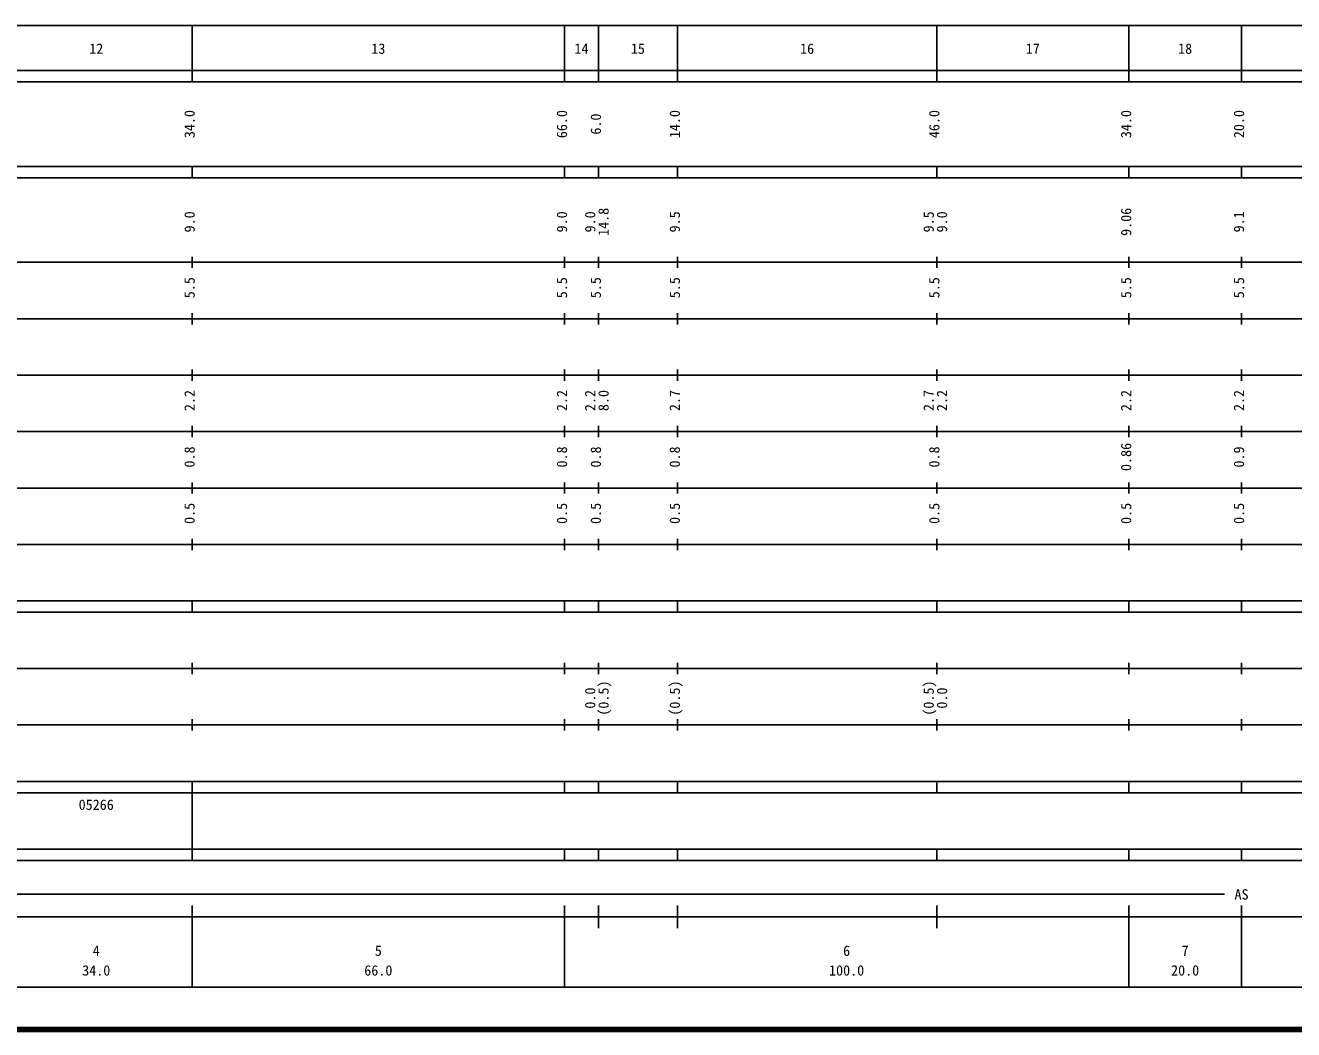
# Model space of a CAD drawing. Units: millimetres on the paper, enlarged 1000 times. Extents: x 40000 to 680000, y 20000 to 380000.
# Drawn here: x 272435 to 497232, y 20000 to 198000 of the extents above; entities that cross this region are included whole.
import ezdxf
from ezdxf.enums import TextEntityAlignment as Align

# ---------------------------------------------------------------- set-up
doc = ezdxf.new("R2010")
doc.units = ezdxf.units.MM
doc.header["$LTSCALE"] = 1000
doc.layers.add('M-TTL', color=2, linetype='Continuous', lineweight=140)
doc.layers.add('M-TTL-BAND', color=7, linetype='Continuous', lineweight=25)
doc.styles.add('ＭＳ ゴシック', font='')
doc.styles.get('ＭＳ ゴシック').set_extended_font_data('MS Gothic')

msp = doc.modelspace()

# ---------------------------------------------------------------- linework, layer by layer
at = {"layer": 'M-TTL'}
msp.add_line((40000, 20000), (680000, 20000), dxfattribs=at)
at = {"layer": 'M-TTL-BAND'}
for p, q in [((68000, 198000), (579000, 198000)), ((302000, 188000), (302000, 198000)), ((368000, 188000), (368000, 198000)), ((374000, 188000), (374000, 198000)), ((388000, 188000), (388000, 198000)), ((434000, 188000), (434000, 198000)), ((468000, 188000), (468000, 198000)), ((488000, 188000), (488000, 198000)), ((40000, 190000), (579000, 190000)), ((40000, 188000), (579000, 188000)), ((40000, 173000), (579000, 173000)), ((40000, 171000), (579000, 171000)), ((302000, 171000), (302000, 173000)), ((368000, 171000), (368000, 173000)), ((374000, 171000), (374000, 173000)), ((388000, 171000), (388000, 173000)), ((434000, 171000), (434000, 173000)), ((468000, 171000), (468000, 173000)), ((488000, 171000), (488000, 173000)), ((40000, 156000), (579000, 156000)), ((302000, 155000), (302000, 157000)), ((368000, 155000), (368000, 157000)), ((374000, 155000), (374000, 157000)), ((388000, 155000), (388000, 157000)), ((434000, 155000), (434000, 157000)), ((468000, 155000), (468000, 157000)), ((488000, 155000), (488000, 157000)), ((302000, 145000), (302000, 147000)), ((368000, 145000), (368000, 147000)), ((374000, 145000), (374000, 147000)), ((388000, 145000), (388000, 147000)), ((434000, 145000), (434000, 147000)), ((468000, 145000), (468000, 147000)), ((488000, 145000), (488000, 147000)), ((46000, 146000), (579000, 146000)), ((52000, 136000), (579000, 136000)), ((302000, 135000), (302000, 137000)), ((368000, 135000), (368000, 137000)), ((374000, 135000), (374000, 137000)), ((388000, 135000), (388000, 137000)), ((434000, 135000), (434000, 137000)), ((468000, 135000), (468000, 137000)), ((488000, 135000), (488000, 137000)), ((46000, 126000), (579000, 126000)), ((302000, 125000), (302000, 127000)), ((368000, 125000), (368000, 127000)), ((374000, 125000), (374000, 127000)), ((388000, 125000), (388000, 127000)), ((434000, 125000), (434000, 127000)), ((468000, 125000), (468000, 127000)), ((488000, 125000), (488000, 127000)), ((302000, 115000), (302000, 117000)), ((368000, 115000), (368000, 117000)), ((374000, 115000), (374000, 117000)), ((388000, 115000), (388000, 117000)), ((434000, 115000), (434000, 117000)), ((468000, 115000), (468000, 117000)), ((488000, 115000), (488000, 117000)), ((52000, 116000), (579000, 116000)), ((46000, 106000), (579000, 106000)), ((302000, 105000), (302000, 107000)), ((368000, 105000), (368000, 107000)), ((374000, 105000), (374000, 107000)), ((388000, 105000), (388000, 107000)), ((434000, 105000), (434000, 107000)), ((468000, 105000), (468000, 107000)), ((488000, 105000), (488000, 107000)), ((40000, 96000), (579000, 96000)), ((302000, 94000), (302000, 96000)), ((368000, 94000), (368000, 96000)), ((374000, 94000), (374000, 96000)), ((388000, 94000), (388000, 96000)), ((434000, 94000), (434000, 96000)), ((468000, 94000), (468000, 96000)), ((488000, 94000), (488000, 96000)), ((40000, 94000), (579000, 94000)), ((49000, 84000), (579000, 84000)), ((302000, 83000), (302000, 85000)), ((368000, 83000), (368000, 85000)), ((374000, 83000), (374000, 85000)), ((388000, 83000), (388000, 85000)), ((434000, 83000), (434000, 85000)), ((468000, 83000), (468000, 85000)), ((488000, 83000), (488000, 85000)), ((302000, 73000), (302000, 75000)), ((368000, 73000), (368000, 75000)), ((374000, 73000), (374000, 75000)), ((388000, 73000), (388000, 75000)), ((434000, 73000), (434000, 75000)), ((468000, 73000), (468000, 75000)), ((488000, 73000), (488000, 75000)), ((40000, 74000), (579000, 74000)), ((40000, 64000), (579000, 64000)), ((302000, 62000), (302000, 64000)), ((368000, 62000), (368000, 64000)), ((374000, 62000), (374000, 64000)), ((388000, 62000), (388000, 64000)), ((434000, 62000), (434000, 64000)), ((468000, 62000), (468000, 64000)), ((488000, 62000), (488000, 64000)), ((40000, 62000), (579000, 62000)), ((302000, 52000), (302000, 62000)), ((40000, 52000), (579000, 52000)), ((302000, 50000), (302000, 52000)), ((368000, 50000), (368000, 52000)), ((374000, 50000), (374000, 52000)), ((388000, 50000), (388000, 52000)), ((434000, 50000), (434000, 52000)), ((468000, 50000), (468000, 52000)), ((488000, 50000), (488000, 52000)), ((40000, 50000), (579000, 50000)), ((71000, 44000), (485000, 44000)), ((302000, 27500), (302000, 42000)), ((368000, 27500), (368000, 42000)), ((374000, 38000), (374000, 42000)), ((388000, 38000), (388000, 42000)), ((434000, 38000), (434000, 42000)), ((468000, 27500), (468000, 42000)), ((488000, 27500), (488000, 42000)), ((40000, 40000), (579000, 40000)), ((68000, 27500), (579000, 27500))]:
    msp.add_line(p, q, dxfattribs=at)

# ---------------------------------------------------------------- texts
at = {"layer": 'M-TTL-BAND', "style": 'ＭＳ ゴシック'}
for s, p in [('12', (285000, 192405)), ('13', (335000, 192405)), ('14', (371000, 192405)), ('15', (381000, 192405)), ('16', (411000, 192405)), ('17', (451000, 192405)), ('18', (478000, 192405)), ('AS', (488000, 42500)), ('4', (285000, 32523)), ('5', (335000, 32523)), ('6', (418000, 32523)), ('7', (478000, 32523)), ('34.0', (285000, 29033)), ('66.0', (335000, 29033)), ('100.0', (418000, 29033)), ('20.0', (478000, 29033))]:
    msp.add_text(s, height=1833, dxfattribs=at).set_placement(p, align=Align.BOTTOM_CENTER)
for s, p in [('34.0', (303000, 180500)), ('66.0', (369000, 180500)), ('6.0', (375000, 180500)), ('14.0', (389000, 180500)), ('46.0', (435000, 180500)), ('34.0', (469000, 180500)), ('20.0', (489000, 180500)), ('9.0', (303000, 163174)), ('9.0', (369000, 163174)), ('9.0', (374000, 163174)), ('14.8', (376370, 163174)), ('9.5', (389000, 163174)), ('9.5', (434000, 163174)), ('9.0', (436370, 163174)), ('9.06', (469000, 163174)), ('9.1', (489000, 163174)), ('5.5', (303000, 151500)), ('5.5', (369000, 151500)), ('5.5', (375000, 151500)), ('5.5', (389000, 151500)), ('5.5', (435000, 151500)), ('5.5', (469000, 151500)), ('5.5', (489000, 151500)), ('2.2', (303000, 131500)), ('2.2', (369000, 131500)), ('2.2', (374000, 131500)), ('8.0', (376370, 131500)), ('2.7', (389000, 131500)), ('2.7', (434000, 131500)), ('2.2', (436370, 131500)), ('2.2', (469000, 131500)), ('2.2', (489000, 131500)), ('0.86', (469000, 121500)), ('0.8', (303000, 121500)), ('0.8', (369000, 121500)), ('0.8', (375000, 121500)), ('0.8', (389000, 121500)), ('0.8', (435000, 121500)), ('0.9', (489000, 121500)), ('0.5', (303000, 111500)), ('0.5', (369000, 111500)), ('0.5', (375000, 111500)), ('0.5', (389000, 111500)), ('0.5', (435000, 111500)), ('0.5', (469000, 111500)), ('0.5', (489000, 111500)), ('(0.5)', (376370, 78764)), ('(0.5)', (389000, 78764)), ('(0.5)', (434000, 78764)), ('0.0', (374000, 78764)), ('0.0', (436370, 78764))]:
    msp.add_text(s, height=1833, rotation=90, dxfattribs=at).set_placement(p, align=Align.BOTTOM_CENTER)
msp.add_text('05266', height=1833, dxfattribs=at).set_placement((281875, 58405), align=Align.BOTTOM_LEFT)

doc.saveas('drawing.dxf')
